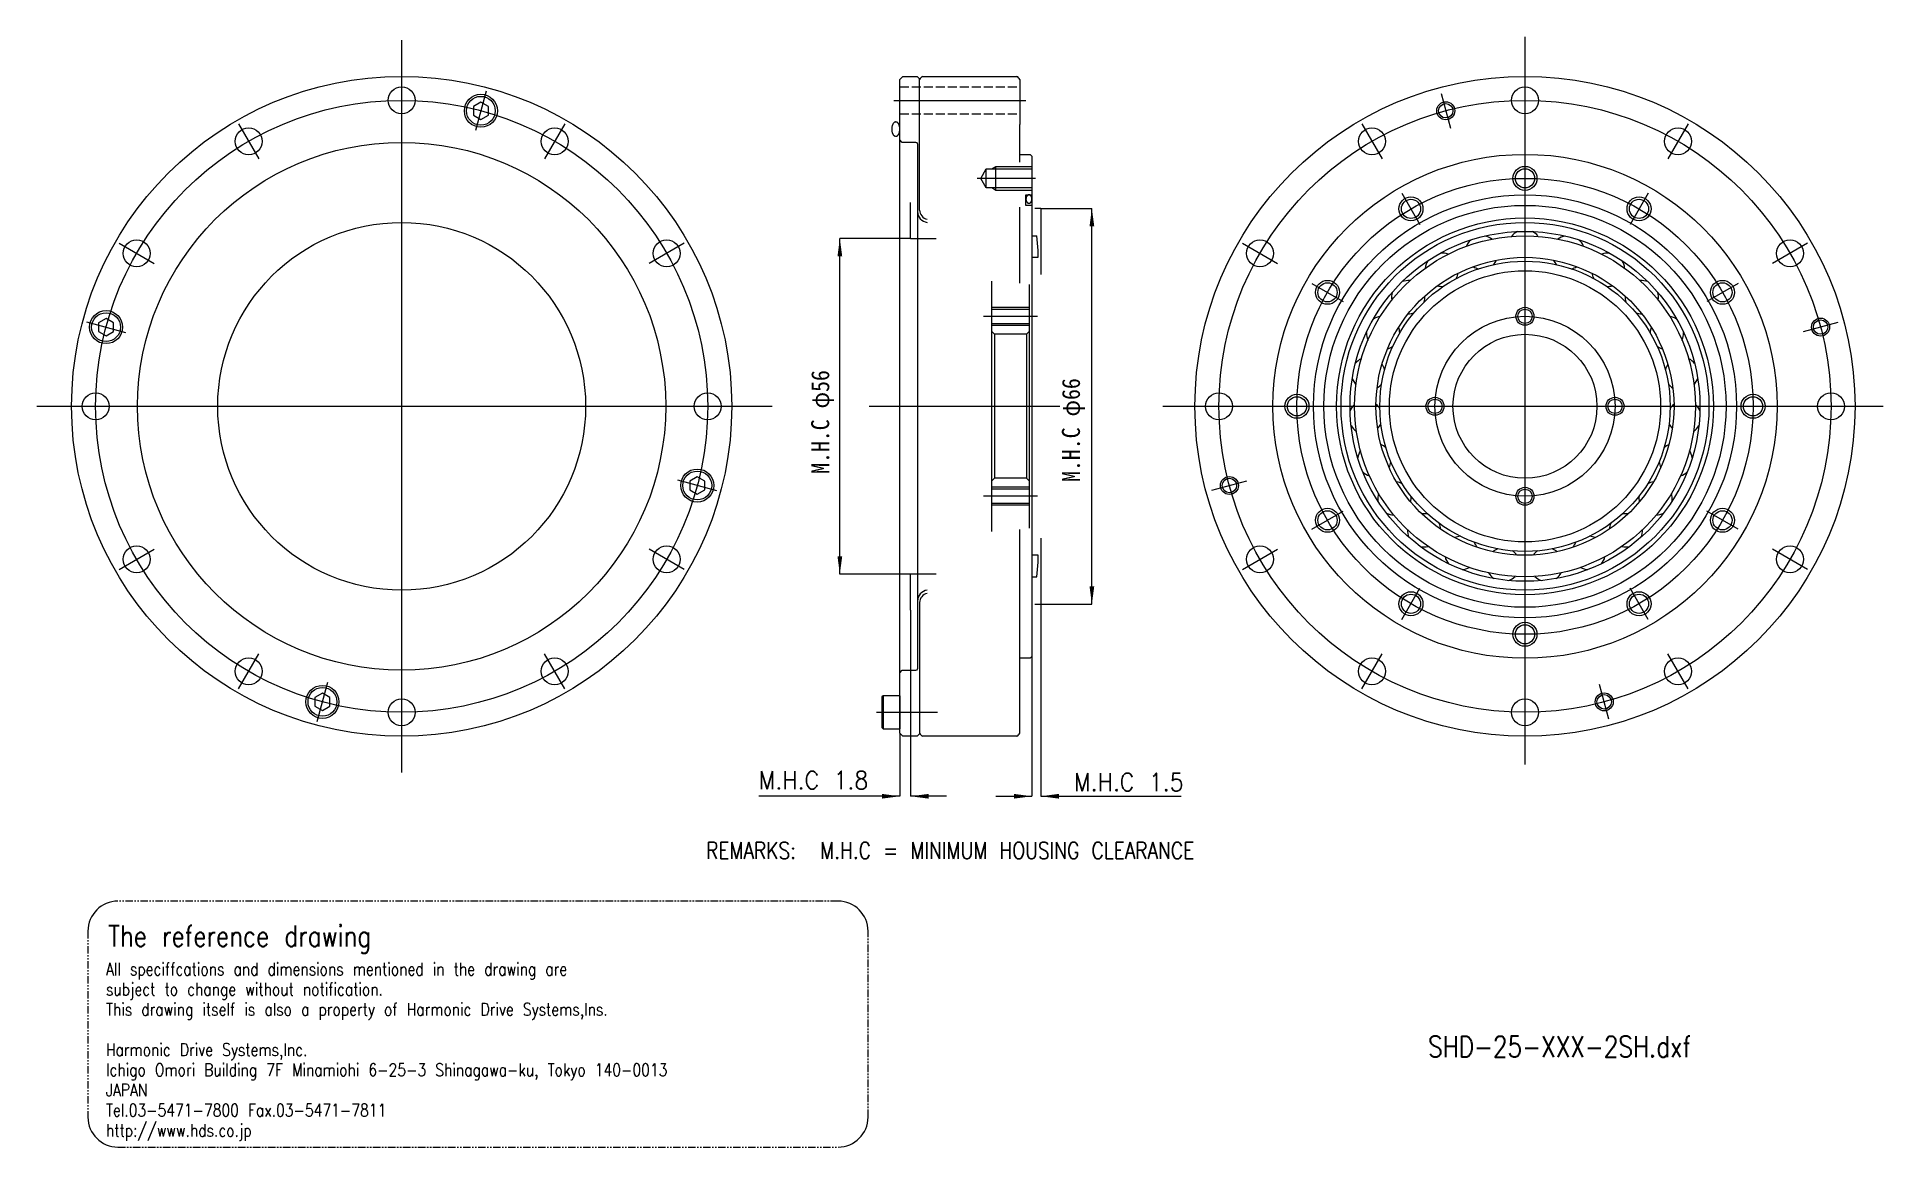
# Model space of a CAD drawing. Extents: x 3761 to 4069, y 552 to 737.
import ezdxf

# ---------------------------------------------------------------- set-up
doc = ezdxf.new("R2010")
doc.units = 0
doc.header["$MEASUREMENT"] = 0
doc.linetypes.add('LONG_DASHED', pattern=[2, 1.5, -0.5])
doc.linetypes.add('PHANTOM', pattern=[2.5, 1.25, -0.25, 0.25, -0.25, 0.25, -0.25])
doc.layers.get('0').update_dxf_attribs({"linetype": 'CONTINUOUS'})
doc.layers.add('1', color=7, linetype='CONTINUOUS')
doc.styles.add('CONVERTER_1', font='txt.shx', dxfattribs={"width": 0.81})
doc.styles.add('CONVERTER_2', font='MS Mincho.ttf', dxfattribs={"width": 0.89})
doc.styles.add('CONVERTER_3', font='txt.shx', dxfattribs={"width": 0.9})
doc.dimstyles.new('ME10_DIM_0', dxfattribs={"dimtxt": 3, "dimasz": 3, "dimexe": 0, "dimexo": 0, "dimgap": 0.09, "dimtad": 0, "dimdec": 4, "dimzin": 12, "dimtxsty": 'STANDARD', "dimsah": 1, "dimcen": 0.09, "dimclrd": 2, "dimclre": 2, "dimclrt": 2, "dimazin": 3, "dimtfac": 1, "dimtdec": 4, "dimtofl": 0, "dimtmove": 0, "dimatfit": 3, "dimtolj": 1, "dimtzin": 0})
doc.dimstyles.new('ME10_DIM_1', dxfattribs={"dimtxt": 3, "dimasz": 3, "dimexe": 0, "dimexo": 0, "dimgap": 0.09, "dimtad": 0, "dimdec": 4, "dimzin": 12, "dimtxsty": 'STANDARD', "dimsah": 1, "dimcen": 0.09, "dimclrd": 2, "dimclre": 2, "dimclrt": 2, "dimazin": 3, "dimtfac": 1, "dimtdec": 4, "dimtofl": 0, "dimtmove": 0, "dimatfit": 3, "dimtolj": 1, "dimtzin": 0})
doc.dimstyles.new('ME10_DIM_2', dxfattribs={"dimtxt": 3, "dimasz": 3, "dimexe": 0, "dimexo": 0, "dimgap": 0.09, "dimtad": 0, "dimdec": 4, "dimzin": 12, "dimtxsty": 'STANDARD', "dimsah": 1, "dimcen": 0.09, "dimclrd": 2, "dimclre": 2, "dimclrt": 2, "dimazin": 3, "dimtfac": 1, "dimtdec": 4, "dimtofl": 0, "dimtmove": 0, "dimatfit": 3, "dimtolj": 1, "dimtzin": 0})
doc.dimstyles.new('ME10_DIM_3', dxfattribs={"dimtxt": 3, "dimasz": 3, "dimexe": 0, "dimexo": 0, "dimgap": 0.09, "dimtad": 0, "dimdec": 4, "dimzin": 12, "dimtxsty": 'STANDARD', "dimsah": 1, "dimcen": 0.09, "dimclrd": 2, "dimclre": 2, "dimclrt": 2, "dimazin": 3, "dimtfac": 1, "dimtdec": 4, "dimtofl": 0, "dimtmove": 0, "dimatfit": 3, "dimtolj": 1, "dimtzin": 0})

# ---------------------------------------------------------------- blocks, each defined once
blk = doc.blocks.new('*D3')
at = {"color": 2, "linetype": 'CONTINUOUS'}
for p, q in [((3906.77, 641.06), (3906.77, 610.06)), ((3904.97, 620.56), (3904.97, 610.06)), ((3904.97, 610.06), (3881.45, 610.06)), ((3912.77, 610.06), (3906.77, 610.06))]:
    blk.add_line(p, q, dxfattribs=at)
at = {"color": 2}
for points in [[(3901.97, 609.67), (3901.97, 610.46), (3904.97, 610.06)], [(3909.77, 610.46), (3909.77, 609.67), (3906.77, 610.06)]]:
    blk.add_solid(points, dxfattribs=at)
at = {"color": 2, "style": 'CONVERTER_3', "width": 0.9}
blk.add_text('M.H.C 1.8', height=3, dxfattribs=at).set_placement((3881.45, 611.25))
blk = doc.blocks.new('*D2')
at = {"color": 2, "linetype": 'CONTINUOUS'}
for p, q in [((3928.47, 642.06), (3928.47, 610.06)), ((3926.97, 633.36), (3926.97, 610.06)), ((3920.97, 610.06), (3926.97, 610.06)), ((3928.47, 610.06), (3951.84, 610.06))]:
    blk.add_line(p, q, dxfattribs=at)
at = {"color": 2}
for points in [[(3923.97, 609.67), (3923.97, 610.46), (3926.97, 610.06)], [(3931.47, 610.46), (3931.47, 609.67), (3928.47, 610.06)]]:
    blk.add_solid(points, dxfattribs=at)
at = {"color": 2, "style": 'CONVERTER_3', "width": 0.9}
blk.add_text('M.H.C 1.5', height=3, dxfattribs=at).set_placement((3933.99, 610.94))
blk = doc.blocks.new('*D1')
at = {"color": 2, "linetype": 'CONTINUOUS'}
for p, q in [((3894.97, 647.06), (3894.97, 703.06)), ((3906.77, 703.06), (3894.97, 703.06)), ((3906.77, 647.06), (3894.97, 647.06))]:
    blk.add_line(p, q, dxfattribs=at)
at = {"color": 2}
for points in [[(3895.37, 700.06), (3894.58, 700.06), (3894.97, 703.06)], [(3894.58, 650.06), (3895.37, 650.06), (3894.97, 647.06)]]:
    blk.add_solid(points, dxfattribs=at)
at = {"color": 2, "insert": (3894.02, 663.8), "char_height": 3, "attachment_point": 7, "rotation": 90, "style": 'CONVERTER_2'}
blk.add_mtext('M.H.C φ56', dxfattribs=at)
blk = doc.blocks.new('*D0')
at = {"color": 2, "linetype": 'CONTINUOUS'}
for p, q in [((3928.47, 708.06), (3936.97, 708.06)), ((3936.97, 642.06), (3936.97, 708.06)), ((3928.47, 642.06), (3936.97, 642.06))]:
    blk.add_line(p, q, dxfattribs=at)
at = {"color": 2}
for points in [[(3937.37, 705.06), (3936.58, 705.06), (3936.97, 708.06)], [(3936.58, 645.06), (3937.37, 645.06), (3936.97, 642.06)]]:
    blk.add_solid(points, dxfattribs=at)
at = {"color": 2, "insert": (3935.8, 662.46), "char_height": 3, "attachment_point": 7, "rotation": 90, "style": 'CONVERTER_2'}
blk.add_mtext('M.H.C φ66', dxfattribs=at)

msp = doc.modelspace()

# ---------------------------------------------------------------- linework, layer by layer
at = {"layer": '1', "color": 3, "linetype": 'CONTINUOUS'}
for p, q in [((3821.9518, 736.11462), (3821.9518, 614.01462)), ((4009.14668, 736.63584), (4009.14668, 615.33584)), ((3836.02509, 727.58325), (3834.27806, 721.06325)), ((3903.97031, 726.06104), (3925.97031, 726.06104)), ((3995.17046, 727.22103), (3996.72337, 721.42548)), ((3794.7643, 722.15117), (3798.1393, 716.3055)), ((3849.1393, 722.15117), (3845.7643, 716.3055)), ((3981.95918, 722.15117), (3985.33418, 716.3055)), ((4036.33418, 722.15117), (4032.95918, 716.3055)), ((3920.27749, 714.66104), (3920.97031, 715.06104)), ((3920.97031, 715.06104), (3926.97031, 715.06104)), ((3927.57031, 713.06104), (3917.84655, 713.06104)), ((3920.97031, 711.06104), (3920.27749, 711.46104)), ((3926.97031, 711.06104), (3920.97031, 711.06104)), ((3988.64668, 710.56808), (3991.64668, 705.37193)), ((4029.64668, 710.56808), (4026.64668, 705.37193)), ((3774.86167, 702.24854), (3780.70734, 698.87354)), ((3869.04193, 702.24854), (3863.19626, 698.87354)), ((3962.05655, 702.24854), (3967.90222, 698.87354)), ((4056.23681, 702.24854), (4050.39114, 698.87354)), ((3973.63964, 695.56104), (3978.83579, 692.56104)), ((4044.65373, 695.56104), (4039.45757, 692.56104)), ((3769.42958, 689.13432), (3775.94958, 687.38729)), ((3918.90031, 690.06104), (3927.91031, 690.06104)), ((3920.22031, 691.56104), (3926.57031, 691.56104)), ((3920.22031, 688.56104), (3926.57031, 688.56104)), ((4061.30668, 689.03727), (4055.51112, 687.48435)), ((3761.17112, 675.06104), (3852.6018, 675.06104)), ((3852.6018, 675.06104), (3883.67112, 675.06104)), ((3899.87031, 675.06104), (3931.60929, 675.06104)), ((3948.81948, 675.06104), (4031.74668, 675.06104)), ((4031.74668, 675.06104), (4039.79668, 675.06104)), ((4039.79668, 675.06104), (4040.54668, 675.06104)), ((4040.54668, 675.06104), (4068.81948, 675.06104)), ((3874.47402, 660.98775), (3867.95402, 662.73478)), ((3926.57031, 661.56104), (3920.22031, 661.56104)), ((3956.98669, 661.08481), (3962.78224, 662.63772)), ((3927.91031, 660.06104), (3918.90031, 660.06104)), ((3926.57031, 658.56104), (3920.22031, 658.56104)), ((3973.63964, 654.56104), (3978.83579, 657.56104)), ((4044.65373, 654.56104), (4039.45757, 657.56104)), ((3774.86167, 647.87354), (3780.70734, 651.24854)), ((3869.04193, 647.87354), (3863.19626, 651.24854)), ((3962.05655, 647.87354), (3967.90222, 651.24854)), ((4056.23681, 647.87354), (4050.39114, 651.24854)), ((3988.64668, 639.554), (3991.64668, 644.75015)), ((4029.64668, 639.554), (4026.64668, 644.75015)), ((3794.7643, 627.97091), (3798.1393, 633.81658)), ((3849.1393, 627.97091), (3845.7643, 633.81658)), ((3981.95918, 627.97091), (3985.33418, 633.81658)), ((4036.33418, 627.97091), (4032.95918, 633.81658)), ((3807.87852, 622.53882), (3809.62554, 629.05882)), ((4023.12291, 622.90104), (4021.57, 628.6966)), ((3901.07031, 624.06104), (3911.27031, 624.06104))]:
    msp.add_line(p, q, dxfattribs=at)
at = {"layer": '1', "color": 7, "linetype": 'CONTINUOUS'}
for p, q in [((3905.47031, 730.06104), (3904.97031, 729.56104)), ((3904.97031, 720.66681), (3904.97031, 729.56104)), ((3905.47031, 730.06104), (3907.87031, 730.06104)), ((3908.27031, 729.66104), (3907.87031, 730.06104)), ((3908.27031, 719.06104), (3908.27031, 729.66104)), ((3908.27031, 707.77404), (3908.27031, 729.66104)), ((3908.77031, 730.06104), (3924.47031, 730.06104)), ((3924.97031, 729.56104), (3924.97031, 722.06104)), ((3835.15157, 725.76663), (3833.90157, 725.04494)), ((3833.90157, 725.04494), (3833.90157, 723.60157)), ((3833.90157, 723.60157), (3835.15157, 722.87988)), ((3836.40157, 725.04494), (3835.15157, 725.76663)), ((3835.15157, 722.87988), (3836.40157, 723.60157)), ((3836.40157, 723.60157), (3836.40157, 725.04494)), ((3904.29531, 722.46104), (3904.35457, 722.45631)), ((3904.97031, 620.56104), (3904.97031, 720.66681)), ((3924.97031, 715.77103), (3924.97031, 722.06104)), ((3905.37031, 719.06104), (3904.97031, 719.46104)), ((3907.66031, 719.06104), (3905.37031, 719.06104)), ((3907.91031, 718.81104), (3907.91031, 631.31104)), ((3924.97031, 717.06104), (3926.67031, 717.06104)), ((3926.67031, 717.06104), (3926.97031, 716.76104)), ((3918.44655, 713.06104), (3919.37031, 714.66104)), ((3919.37031, 714.66104), (3926.97031, 714.66104)), ((3919.37031, 711.46104), (3919.37031, 714.66104)), ((3920.97031, 711.06104), (3920.97031, 715.06104)), ((3926.97031, 716.76104), (3926.97031, 708.16681)), ((3919.37031, 711.46104), (3918.44655, 713.06104)), ((3926.97031, 711.46104), (3919.37031, 711.46104)), ((3906.77031, 703.06104), (3906.77031, 709.06104)), ((3924.97031, 695.60452), (3924.97031, 708.25377)), ((3925.99031, 710.31104), (3926.97031, 710.31104)), ((3925.99031, 708.56104), (3925.99031, 710.31104)), ((3926.97031, 708.56104), (3925.99031, 708.56104)), ((3926.48031, 710.31104), (3926.52318, 710.30831)), ((3926.97031, 708.16681), (3926.97031, 703.46104)), ((3928.47031, 708.06104), (3927.47031, 708.06104)), ((3928.47031, 708.06104), (3928.47031, 697.06104)), ((3926.97031, 706.18604), (3926.97031, 705.68744)), ((3906.77031, 703.06104), (3911.01031, 703.06104)), ((3926.97031, 703.46104), (3926.97031, 699.89604)), ((3926.97031, 703.46104), (3927.78731, 703.46104)), ((3927.99729, 701.06104), (3927.78731, 703.46104)), ((3926.97031, 699.89604), (3926.97031, 695.30886)), ((3926.97031, 699.89604), (3927.99729, 699.89604)), ((3927.99729, 699.89604), (3927.99729, 701.06104)), ((3920.22031, 695.93496), (3920.22031, 654.18711)), ((3926.57031, 654.73596), (3926.57031, 695.38611)), ((3926.97031, 695.30886), (3926.97031, 633.36104)), ((3772.68958, 689.70418), (3771.43958, 688.9825)), ((3773.93958, 688.9825), (3772.68958, 689.70418)), ((3920.22031, 691.26104), (3926.57031, 691.26104)), ((3771.43958, 688.9825), (3771.43958, 687.53912)), ((3771.43958, 687.53912), (3772.68958, 686.81743)), ((3772.68958, 686.81743), (3773.93958, 687.53912)), ((3773.93958, 687.53912), (3773.93958, 688.9825)), ((3920.22031, 688.86104), (3926.57031, 688.86104)), ((3920.22031, 687.56104), (3920.72031, 687.06104)), ((3920.72031, 687.06104), (3920.72031, 663.06104)), ((3926.07031, 687.06104), (3920.72031, 687.06104)), ((3926.07031, 687.06104), (3926.57031, 687.56104)), ((3926.07031, 687.06104), (3926.07031, 663.06104)), ((3871.21402, 663.30464), (3869.96402, 662.58295)), ((3869.96402, 662.58295), (3869.96402, 661.13958)), ((3872.46402, 662.58295), (3871.21402, 663.30464)), ((3872.46402, 661.13958), (3872.46402, 662.58295)), ((3920.72031, 663.06104), (3920.22031, 662.56104)), ((3926.07031, 663.06104), (3920.72031, 663.06104)), ((3926.07031, 663.06104), (3926.57031, 662.56104)), ((3869.96402, 661.13958), (3871.21402, 660.41789)), ((3871.21402, 660.41789), (3872.46402, 661.13958)), ((3926.57031, 661.26104), (3920.22031, 661.26104)), ((3926.57031, 658.86104), (3920.22031, 658.86104)), ((3924.97031, 620.56104), (3924.97031, 654.51756)), ((3928.47031, 653.06104), (3928.47031, 642.06104)), ((3927.99729, 650.22604), (3926.97031, 650.22604)), ((3927.99729, 649.06104), (3927.99729, 650.22604)), ((3911.01031, 647.06104), (3906.77031, 647.06104)), ((3906.77031, 641.06104), (3906.77031, 647.06104)), ((3926.97031, 646.66104), (3927.78731, 646.66104)), ((3927.78731, 646.66104), (3927.99729, 649.06104)), ((3908.27031, 642.34804), (3908.27031, 620.46104)), ((3927.47031, 642.06104), (3928.47031, 642.06104)), ((3904.97031, 630.66104), (3905.37031, 631.06104)), ((3905.37031, 631.06104), (3907.66031, 631.06104)), ((3926.67031, 633.06104), (3924.97031, 633.06104)), ((3926.97031, 633.36104), (3926.67031, 633.06104)), ((3808.75203, 627.2422), (3807.50203, 626.52051)), ((3807.50203, 626.52051), (3807.50203, 625.07713)), ((3807.50203, 625.07713), (3808.75203, 624.35544)), ((3810.00203, 626.52051), (3808.75203, 627.2422)), ((3808.75203, 624.35544), (3810.00203, 625.07713)), ((3810.00203, 625.07713), (3810.00203, 626.52051)), ((3902.17031, 626.81104), (3901.97031, 626.61104)), ((3901.97031, 626.61104), (3901.97031, 621.51104)), ((3902.17031, 626.81104), (3902.17031, 621.31104)), ((3904.97031, 626.81104), (3902.17031, 626.81104)), ((3904.97031, 626.81104), (3904.97031, 621.31104)), ((3901.97031, 621.51104), (3902.17031, 621.31104)), ((3902.17031, 621.31104), (3904.97031, 621.31104)), ((3905.47031, 620.06104), (3904.97031, 620.56104)), ((3907.87031, 620.06104), (3905.47031, 620.06104)), ((3908.27031, 620.46104), (3907.87031, 620.06104)), ((3924.47031, 620.06104), (3908.77031, 620.06104))]:
    msp.add_line(p, q, dxfattribs=at)
at = {"layer": '1', "color": 7, "linetype": 'LONG_DASHED'}
for p, q in [((3904.97031, 728.31104), (3924.97031, 728.31104)), ((3904.97031, 723.81104), (3924.97031, 723.81104))]:
    msp.add_line(p, q, dxfattribs=at)
at = {"layer": '1', "color": 7, "linetype": 'PHANTOM'}
for p, q in [((3894.67408, 592.58676), (3774.67408, 592.58676)), ((3769.67408, 587.58676), (3769.67408, 556.58676)), ((3899.67408, 556.58676), (3899.67408, 587.58676)), ((3774.67408, 551.58676), (3894.67408, 551.58676))]:
    msp.add_line(p, q, dxfattribs=at)
at = {"layer": '1', "color": 7, "linetype": 'CONTINUOUS'}
for centre, radius in [((3821.9518, 675.06104), 55), ((4009.14668, 675.06104), 55), ((3821.9518, 726.06104), 2.25), ((3835.15157, 724.32325), 2.75), ((3835.15157, 724.32325), 2.40359), ((4009.14668, 726.06104), 2.25), ((3995.94691, 724.32325), 1.2), ((3796.4518, 719.22833), 2.25), ((3847.4518, 719.22833), 2.25), ((3983.64668, 719.22833), 2.25), ((4034.64668, 719.22833), 2.25), ((3821.9518, 675.06104), 44), ((4009.14668, 675.06104), 42), ((4009.14668, 713.06104), 1.6), ((4009.14668, 675.06104), 35.25), ((4009.14668, 675.06104), 33.5), ((3990.14668, 707.97), 1.6), ((4028.14668, 707.97), 1.6), ((3821.9518, 675.06104), 30.65), ((4009.14668, 675.06104), 31.4), ((4009.14668, 675.06104), 30.65), ((3777.78451, 700.56104), 2.25), ((3866.1191, 700.56104), 2.25), ((3964.97939, 700.56104), 2.25), ((4009.14668, 675.06104), 29.16), ((4009.14668, 675.06104), 28.4), ((4053.31398, 700.56104), 2.25), ((4009.14668, 675.06104), 24.835), ((4009.14668, 675.06104), 24.1925), ((3976.23772, 694.06104), 1.6), ((4009.14668, 675.06104), 22.6), ((4042.05565, 694.06104), 1.6), ((3772.68958, 688.26081), 2.75), ((3772.68958, 688.26081), 2.40359), ((4009.14668, 690.06104), 1.2), ((4058.4089, 688.26081), 1.2), ((4009.14668, 675.06104), 12), ((3770.9518, 675.06104), 2.25), ((3872.9518, 675.06104), 2.25), ((3958.14668, 675.06104), 2.25), ((4060.14668, 675.06104), 2.25), ((3971.14668, 675.06104), 1.6), ((3994.14668, 675.06104), 1.2), ((4024.14668, 675.06104), 1.2), ((4047.14668, 675.06104), 1.6), ((3871.21402, 661.86127), 2.75), ((3871.21402, 661.86127), 2.40359), ((3959.88447, 661.86127), 1.2), ((4009.14668, 660.06104), 1.2), ((3976.23772, 656.06104), 1.6), ((4042.05565, 656.06104), 1.6), ((3777.78451, 649.56104), 2.25), ((3866.1191, 649.56104), 2.25), ((3964.97939, 649.56104), 2.25), ((4053.31398, 649.56104), 2.25), ((3990.14668, 642.15207), 1.6), ((4028.14668, 642.15207), 1.6), ((4009.14668, 637.06104), 1.6), ((3796.4518, 630.89374), 2.25), ((3847.4518, 630.89374), 2.25), ((3983.64668, 630.89374), 2.25), ((4034.64668, 630.89374), 2.25), ((3808.75203, 625.79882), 2.75), ((3808.75203, 625.79882), 2.40359), ((3821.9518, 624.06104), 2.25), ((4009.14668, 624.06104), 2.25), ((4022.34645, 625.79882), 1.2)]:
    msp.add_circle(centre, radius, dxfattribs=at)
at = {"layer": '1', "color": 3, "linetype": 'CONTINUOUS'}
for centre, radius in [((3821.9518, 675.06104), 51), ((4009.14668, 675.06104), 51), ((3995.94691, 724.32325), 1.5), ((4009.14668, 713.06104), 2), ((4009.14668, 675.06104), 38), ((3990.14668, 707.97), 2), ((4028.14668, 707.97), 2), ((3976.23772, 694.06104), 2), ((4042.05565, 694.06104), 2), ((4009.14668, 675.06104), 15), ((4009.14668, 690.06104), 1.5), ((4058.4089, 688.26081), 1.5), ((3971.14668, 675.06104), 2), ((4047.14668, 675.06104), 2), ((3994.14668, 675.06104), 1.5), ((4024.14668, 675.06104), 1.5), ((3959.88447, 661.86127), 1.5), ((4009.14668, 660.06104), 1.5), ((3976.23772, 656.06104), 2), ((4042.05565, 656.06104), 2), ((3990.14668, 642.15207), 2), ((4028.14668, 642.15207), 2), ((4009.14668, 637.06104), 2), ((4022.34645, 625.79882), 1.5)]:
    msp.add_circle(centre, radius, dxfattribs=at)
at = {"layer": '1', "color": 7, "linetype": 'CONTINUOUS'}
for centre, radius, start, end in [((3909.55108, 728.78026), 1.5, 121.3669777, 121.3669777), ((3909.55108, 728.78026), 1.5, 121.3669777, 148.6330221), ((3923.68953, 728.78026), 1.5, 31.3669779, 58.6330223), ((3923.68953, 728.78026), 1.5, 31.366978, 58.6330223), ((3905.73959, 721.26119), 2.11928, 174.3905488, -179.9958396), ((3905.71775, 721.25981), 2.09745, 179.9665932, -174.3613024), ((3904.67567, 721.39062), 1.04809, 170.0992991, 175.7473517), ((4002.40276, 733.2636), 99.52412, -172.9530533, -172.8935974), ((3949.22463, 713.54371), 46.28286, 169.8858242, 170.0123367), ((3904.60077, 721.06907), 0.96481, -172.9849634, -166.9131976), ((3905.40109, 721.31644), 1.77592, 162.237514, 168.468406), ((3905.3491, 721.19205), 1.72227, -168.5655658, -162.1403542), ((3904.51206, 721.6227), 0.83609, 157.1182399, 163.638198), ((3928.22782, 729.35434), 26.01263, -160.4829436, -160.2734942), ((3919.02488, 715.40908), 16.62313, 156.5193633, 156.8368635), ((3904.38283, 720.8005), 0.67981, -160.5629321, -152.7932948), ((3904.83281, 721.53676), 1.16524, 146.6701553, 154.827728), ((3904.78522, 720.95866), 1.11084, -155.027838, -146.4700453), ((3904.30618, 721.90174), 0.52492, 139.5221381, 148.372228), ((3912.14081, 726.32356), 10.21406, -144.1743698, -143.7199963), ((3909.41003, 717.44431), 7.30117, 138.3105129, 138.9148043), ((3904.21983, 720.50403), 0.3851, -144.3505926, -132.8747246), ((3904.41628, 721.85602), 0.6384, 123.7296688, 135.902673), ((3904.39734, 720.64333), 0.60899, -136.1978224, -123.4345194), ((3904.22816, 722.16006), 0.28135, 112.7217132, 126.2509118), ((3906.84712, 724.99359), 5.60025, -119.8253708, -119.1472541), ((3906.79016, 715.76661), 7.16899, 111.3679066, 111.8717487), ((3904.22683, 720.28777), 0.21412, -120.0850779, -103.1545773), ((3904.29752, 722.06092), 0.40012, 90.3162046, 107.3651697), ((3904.29747, 720.46085), 0.39982, -107.3716591, -90.3097151), ((3904.2931, 720.46115), 0.40012, -89.6837954, -72.6348303), ((3904.23247, 721.80152), 0.66608, 74.3173755, 79.4371912), ((3904.32453, 722.13524), 0.3199, 62.7254384, 74.0349064), ((3901.80046, 726.75546), 7.16899, -68.6320934, -68.1282513), ((3901.74349, 717.52848), 5.60025, 60.1746292, 60.8527459), ((3904.36245, 720.36201), 0.28135, -67.2782868, -53.7490883), ((3904.19328, 721.87874), 0.60899, 43.8021776, 56.5654806), ((3904.17433, 720.66606), 0.6384, -56.2703312, -44.097327), ((3904.37078, 722.01805), 0.3851, 35.6494074, 47.1252754), ((3899.18059, 725.07776), 7.30117, -41.6894871, -41.0851957), ((3896.44981, 716.19851), 10.21406, 35.8256302, 36.2800037), ((3904.28443, 720.62033), 0.52492, -40.4778619, -31.627772), ((3903.8054, 721.56341), 1.11084, 24.972162, 33.5299547), ((3903.75781, 720.98532), 1.16524, -33.3298447, -25.172272), ((3904.20779, 721.72157), 0.67981, 19.4370679, 27.2067052), ((3889.56574, 727.113), 16.62313, -23.4806367, -23.1631365), ((3880.36279, 713.16773), 26.01263, 19.5170564, 19.7265058), ((3904.07856, 720.89938), 0.83609, -22.8817602, -16.361802), ((3903.24152, 721.33003), 1.72227, 11.4344342, 17.8596458), ((3903.18953, 721.20563), 1.77592, -17.762486, -11.531594), ((3903.98985, 721.453), 0.96481, 7.0150366, 13.0868024), ((3859.36599, 728.97836), 46.28286, -10.1141758, -9.9876633), ((3806.18785, 709.25847), 99.52411, 7.0469467, 7.1064026), ((3903.91495, 721.13145), 1.04809, -9.9007009, -4.2526484), ((3902.87286, 721.26226), 2.09745, -0.0334068, 5.6386976), ((3902.85102, 721.26088), 2.11928, -5.6094512, 0.0041604), ((3907.66031, 718.81104), 0.25, 0, 90), ((3909.83331, 707.77404), 1.563, 180, -102.2715458), ((3926.9993, 709.60644), 1.00899, 173.0629687, -179.9989538), ((3926.99148, 709.60593), 1.00117, 179.9718165, -173.0358314), ((3926.49557, 709.68258), 0.49997, 167.7750417, 174.7522394), ((3988.66938, 719.08458), 63.40269, -171.2911336, -171.2361475), ((3955.80678, 703.28896), 30.50039, 167.5827996, 167.6962015), ((3926.47137, 709.49528), 0.46981, -171.3231138, -163.9558873), ((3926.87782, 709.63074), 0.8849, 158.3265806, 165.826248), ((3926.85934, 709.57613), 0.86552, -165.9103264, -158.2425022), ((3926.45288, 709.81341), 0.42273, 152.2958691, 160.0645644), ((3942.96696, 716.68983), 18.47351, -156.2690342, -156.0913993), ((3937.52551, 703.93921), 12.95705, 151.8137161, 152.0612756), ((3926.4127, 709.3493), 0.36476, -156.3387909, -147.5362008), ((3926.67391, 709.72816), 0.65833, 140.722331, 149.797536), ((3926.65719, 709.47309), 0.63805, -149.942135, -140.5777321), ((3926.40773, 709.95983), 0.30581, 133.1208341, 142.7493972), ((3933.11381, 715.30497), 9.33791, -138.0925947, -137.7776365), ((3931.57729, 704.35745), 7.92886, 132.3562634, 132.715313), ((3926.38605, 709.19726), 0.25128, -138.2097719, -126.8618045), ((3926.52437, 709.86929), 0.45189, 118.0811338, 129.7677185), ((3926.51779, 709.33377), 0.44016, -129.9240112, -117.9248411), ((3926.4185, 710.08825), 0.20909, 108.2409342, 120.7303415), ((3929.52694, 715.94996), 7.70775, -114.6547084, -114.3165673), ((3929.97866, 699.02712), 11.82905, 107.6340022, 107.8484336), ((3926.42888, 709.09037), 0.18101, -114.7653319, -100.7171038), ((3926.48116, 709.96073), 0.35031, 90.1397428, 104.2013819), ((3926.48115, 709.25204), 0.35023, -104.2029637, -90.1381609), ((3926.47945, 709.25212), 0.35031, -89.8602572, -75.7986181), ((3926.44188, 709.76218), 0.55214, 77.073124, 81.5327746), ((3926.50424, 710.03654), 0.27079, 67.5700446, 76.9475196), ((3922.98196, 720.18573), 11.82905, -72.3659978, -72.1515664), ((3923.43368, 703.26289), 7.70775, 65.3452916, 65.6834327), ((3926.54211, 709.12459), 0.20909, -71.7590658, -59.2696585), ((3926.44283, 709.87908), 0.44016, 50.0759888, 62.0751589), ((3926.43624, 709.34356), 0.45189, -61.9188662, -50.2322815), ((3926.57457, 710.01559), 0.25128, 41.7902281, 53.1381955), ((3921.38333, 714.8554), 7.92886, -47.6437366, -47.284687), ((3919.8468, 703.90788), 9.33791, 41.9074053, 42.2223635), ((3926.55289, 709.25302), 0.30581, -46.879166, -37.2506028), ((3926.30343, 709.73976), 0.63805, 30.057865, 39.4222679), ((3926.2867, 709.48469), 0.65833, -39.277669, -30.202464), ((3926.54791, 709.86355), 0.36476, 23.6612091, 32.4637992), ((3915.43511, 715.27364), 12.95705, -28.1862839, -27.9387243), ((3909.99365, 702.52302), 18.47351, 23.7309658, 23.9086007), ((3926.50774, 709.39944), 0.42273, -27.7041309, -19.9354356), ((3926.10128, 709.63671), 0.86552, 14.0896736, 21.7574978), ((3926.0828, 709.58211), 0.8849, -21.6734194, -14.173752), ((3926.48925, 709.71757), 0.46981, 8.6768863, 16.0441127), ((3897.15384, 715.92389), 30.50039, -12.4172004, -12.3037985), ((3864.29124, 700.12827), 63.40269, 8.7088664, 8.7638525), ((3926.46504, 709.53027), 0.49997, -12.2249584, -5.2477605), ((3925.96914, 709.60692), 1.00117, -0.0281835, 6.9641686), ((3925.96132, 709.6064), 1.00899, -6.9370313, 0.0010462), ((3909.72331, 707.52404), 1.813, 180, -95.5898556), ((4001.95795, 700.71797), 2.77813, 132.0305785, 158.7541025), ((4001.95795, 700.71797), 2.77813, 52.5502453, 79.2737693), ((4009.14668, 701.70604), 2.77813, 116.3784046, 143.1019286), ((4009.14668, 701.70604), 2.77813, 39.1772118, 63.6215954), ((4016.33542, 700.71797), 2.77813, 100.7262307, 127.4497547), ((4016.33542, 700.71797), 2.77812, 21.2458975, 47.9694215), ((3995.30237, 697.82704), 2.77813, 147.6827524, 174.4062764), ((3995.30237, 697.82704), 2.77812, 68.2024193, 94.9259432), ((4001.95795, 700.71797), 2.77813, -47.7657559, -27.3105082), ((4016.33542, 700.71797), 2.77813, -152.6894918, -132.2342441), ((4022.991, 697.82704), 2.77813, 85.0740568, 111.7975807), ((4022.991, 697.82704), 2.77812, 5.5937236, 32.3172476), ((3989.67356, 693.24767), 2.77812, 83.8545932, 110.5781171), ((3995.30237, 697.82704), 2.77812, -32.113582, -11.6583343), ((4001.95795, 700.71797), 2.77812, -121.3851439, -100.9298963), ((4016.33542, 700.71797), 2.77813, -79.0701037, -58.6148561), ((4022.991, 697.82704), 2.77812, -168.3416657, -147.886418), ((4028.61981, 693.24767), 2.77813, 69.4218829, 96.1454068), ((3989.67356, 693.24767), 2.77812, 163.3349264, -169.9415497), ((3989.67356, 693.24767), 2.77813, -16.4614081, 3.9938396), ((3995.30237, 697.82704), 2.77813, -105.73297, -85.2777224), ((4022.991, 697.82704), 2.77813, -94.7222776, -74.26703), ((4028.61981, 693.24767), 2.77812, 176.0061604, -163.5385919), ((4028.61981, 693.24767), 2.77813, -10.0584503, 16.6650736), ((3985.48898, 687.31947), 2.77812, 99.5067671, 126.230291), ((3989.67356, 693.24767), 2.77813, -90.0807961, -69.6255484), ((4028.61981, 693.24767), 2.77813, -110.3744516, -89.9192039), ((4032.80439, 687.31947), 2.77813, 53.769709, 80.4932329), ((3985.48898, 687.31947), 2.77813, 178.9871003, -154.2893758), ((3985.48898, 687.31947), 2.77813, -0.8092342, 19.6460135), ((4032.80439, 687.31947), 2.77812, 160.3539865, -179.1907658), ((4032.80439, 687.31947), 2.77812, -25.7106242, 1.0128997), ((3983.05899, 680.48212), 2.77812, 115.158941, 141.8824649), ((3985.48898, 687.31947), 2.77812, -74.4286222, -53.9733745), ((4032.80439, 687.31947), 2.77813, -126.0266255, -105.5713778), ((4035.23438, 680.48212), 2.77813, 38.1175351, 64.841059), ((3983.05899, 680.48212), 2.77813, 14.8429398, 35.2981874), ((4035.23438, 680.48212), 2.77812, 144.7018126, 165.1570602), ((3983.05899, 680.48212), 2.77812, -165.3607258, -138.6372019), ((3983.05899, 680.48212), 2.77812, -58.7764483, -38.3212006), ((4035.23438, 680.48212), 2.77813, -141.6787994, -121.2235517), ((4035.23438, 680.48212), 2.77813, -41.3627981, -14.6392742), ((3982.5638, 673.24272), 2.77812, 130.8111149, 157.5346389), ((3982.5638, 673.24272), 2.77813, 30.4951137, 50.9503613), ((4035.72957, 673.24272), 2.77812, 129.0496387, 149.5048863), ((4035.72957, 673.24272), 2.77813, 22.4653611, 49.1888851), ((3982.5638, 673.24272), 2.77813, -149.7085519, -122.9850279), ((3982.5638, 673.24272), 2.77812, -43.1242744, -22.6690267), ((4035.72957, 673.24272), 2.77813, -157.3309733, -136.8757256), ((4035.72957, 673.24272), 2.77813, -57.0149721, -30.2914481), ((3984.04014, 666.13817), 2.77812, 146.4632888, 173.1868128), ((3984.04014, 666.13817), 2.77813, 46.1472876, 66.6025353), ((4034.25323, 666.13817), 2.77812, 113.3974647, 133.8527124), ((4034.25323, 666.13817), 2.77813, 6.8131872, 33.5367112), ((3984.04014, 666.13817), 2.77813, -27.4721005, -7.0168528), ((4034.25323, 666.13817), 2.77813, -172.9831472, -152.5278995), ((3984.04014, 666.13817), 2.77812, -134.056378, -107.332854), ((3987.37852, 659.69539), 2.77812, 61.7994615, 82.2547092), ((4030.91485, 659.69539), 2.77812, 97.7452908, 118.2005385), ((4034.25323, 666.13817), 2.77812, -72.667146, -45.943622), ((3987.37852, 659.69539), 2.77812, 162.1154627, -171.1610133), ((3987.37852, 659.69539), 2.77812, -11.8199266, 8.6353211), ((4030.91485, 659.69539), 2.77812, 171.3646789, -168.1800734), ((4030.91485, 659.69539), 2.77813, -8.8389867, 17.8845373), ((3987.37852, 659.69539), 2.77812, -118.4042041, -91.6806801), ((3992.33135, 654.39221), 2.77813, 77.4516354, 97.9068831), ((3992.33135, 654.39221), 2.77813, 3.8322474, 24.287495), ((4025.96202, 654.39221), 2.77813, 155.712505, 176.1677526), ((4025.96202, 654.39221), 2.77812, 82.0931169, 102.5483646), ((4030.91485, 659.69539), 2.77813, -88.3193199, -61.5957959), ((3992.33135, 654.39221), 2.77812, 177.7676366, -155.5088394), ((3998.53129, 650.62194), 2.77812, 93.1038093, 113.559057), ((3998.53129, 650.62194), 2.77812, 19.4844213, 39.9396689), ((4019.76208, 650.62194), 2.77813, 140.0603311, 160.5155787), ((4019.76208, 650.62194), 2.77812, 66.440943, 86.8961907), ((4025.96202, 654.39221), 2.77813, -24.4911606, 2.2323634), ((3992.33135, 654.39221), 2.77812, -102.7520302, -76.0285062), ((3998.53129, 650.62194), 2.77813, -166.5801894, -139.8566655), ((4005.51852, 648.66421), 2.77813, 108.7559832, 129.2112309), ((4005.51852, 648.66421), 2.77812, 35.1365952, 55.5918429), ((4012.77484, 648.66421), 2.77812, 124.4081571, 144.8634048), ((4012.77484, 648.66421), 2.77812, 50.7887691, 71.2440168), ((4019.76208, 650.62194), 2.77813, -40.1433345, -13.4198106), ((4025.96202, 654.39221), 2.77813, -103.9714938, -77.2479698), ((3998.53129, 650.62194), 2.77813, -87.0998562, -60.3763323), ((4005.51852, 648.66421), 2.77813, -150.9280155, -124.2044916), ((4005.51852, 648.66421), 2.77813, -71.4476823, -44.7241584), ((4012.77484, 648.66421), 2.77813, -135.2758416, -108.5523177), ((4012.77484, 648.66421), 2.77813, -55.7955084, -29.0719845), ((4019.76208, 650.62194), 2.77813, -119.6236677, -92.9001438), ((3909.72331, 642.59804), 1.813, 95.5898556, 180), ((3909.83331, 642.34804), 1.563, 102.2715458, 180), ((3907.66031, 631.31104), 0.25, -90, 0), ((3909.55108, 621.34181), 1.5, -148.6330221, -121.3669777), ((3923.68953, 621.34181), 1.5, -58.6330223, -31.3669779), ((3774.67408, 587.58676), 5, 90, 180), ((3894.67408, 587.58676), 5, 0, 90), ((3774.67408, 556.58676), 5, 180, -90), ((3894.67408, 556.58676), 5, -90, 0)]:
    msp.add_arc(centre, radius, start, end, dxfattribs=at)

# ---------------------------------------------------------------- texts
at = {"layer": '1', "color": 3, "style": 'CONVERTER_1', "width": 0.81}
for s, height, p in [('REMARKS:  M.H.C = MINIMUM HOUSING CLEARANCE', 2.8, (3872.68321, 599.62329)), ('All speciffcations and dimensions mentioned in the drawing are', 2.1, (3772.67408, 580.21383)), ('subject to change without notification.', 2.1, (3772.67408, 576.85383)), ('This drawing itself is also a property of Harmonic Drive Systems,Ins.', 2.1, (3772.67408, 573.49383)), ('SHD-25-XXX-2SH.dxf', 3.5, (3992.99107, 566.5844)), ('Harmonic Drive Systems,Inc.', 2.1, (3772.67408, 566.77383)), ('Ichigo Omori Building 7F Minamiohi 6-25-3 Shinagawa-ku, Tokyo 140-0013', 2.1, (3772.67408, 563.41383)), ('JAPAN', 2.1, (3772.67408, 560.05383)), ('Tel.03-5471-7800 Fax.03-5471-7811', 2.1, (3772.67408, 556.69383)), ('http://www.hds.co.jp', 2.1, (3772.67408, 553.33383))]:
    msp.add_text(s, height=height, dxfattribs=at).set_placement(p)
at = {"layer": '1', "color": 7, "style": 'CONVERTER_1', "width": 0.81}
msp.add_text('The reference drawing', height=3.5, dxfattribs=at).set_placement((3773.05188, 585.00865))

# ---------------------------------------------------------------- dimensions: what is measured, and where the dimension line sits
for base, p1, p2, dimstyle, picture, middle in [((3936.97031, 708.06104), (3928.47031, 642.06104), (3928.47031, 708.06104), 'ME10_DIM_0', '*D0', (3934.33667, 672.93688)), ((3894.97031, 703.06104), (3906.77031, 647.06104), (3906.77031, 703.06104), 'ME10_DIM_1', '*D1', (3892.55261, 674.27555))]:
    dim = msp.add_linear_dim(base=base, p1=p1, p2=p2, angle=90, dimstyle=dimstyle)
    dim.commit()
    dim.dimension.update_dxf_attribs({"geometry": picture, "text_midpoint": middle, "text_rotation": 90})
for base, p1, p2, dimstyle, picture, middle in [((3906.77031, 610.06104), (3904.97031, 620.56104), (3906.77031, 641.06104), 'ME10_DIM_3', '*D3', (3890.37937, 612.71379)), ((3926.97031, 610.06104), (3928.47031, 642.06104), (3926.97031, 633.36104), 'ME10_DIM_2', '*D2', (3942.912, 612.40478))]:
    dim = msp.add_linear_dim(base=base, p1=p1, p2=p2, dimstyle=dimstyle)
    dim.commit()
    dim.dimension.update_dxf_attribs({"geometry": picture, "text_midpoint": middle})

doc.saveas('drawing.dxf')
